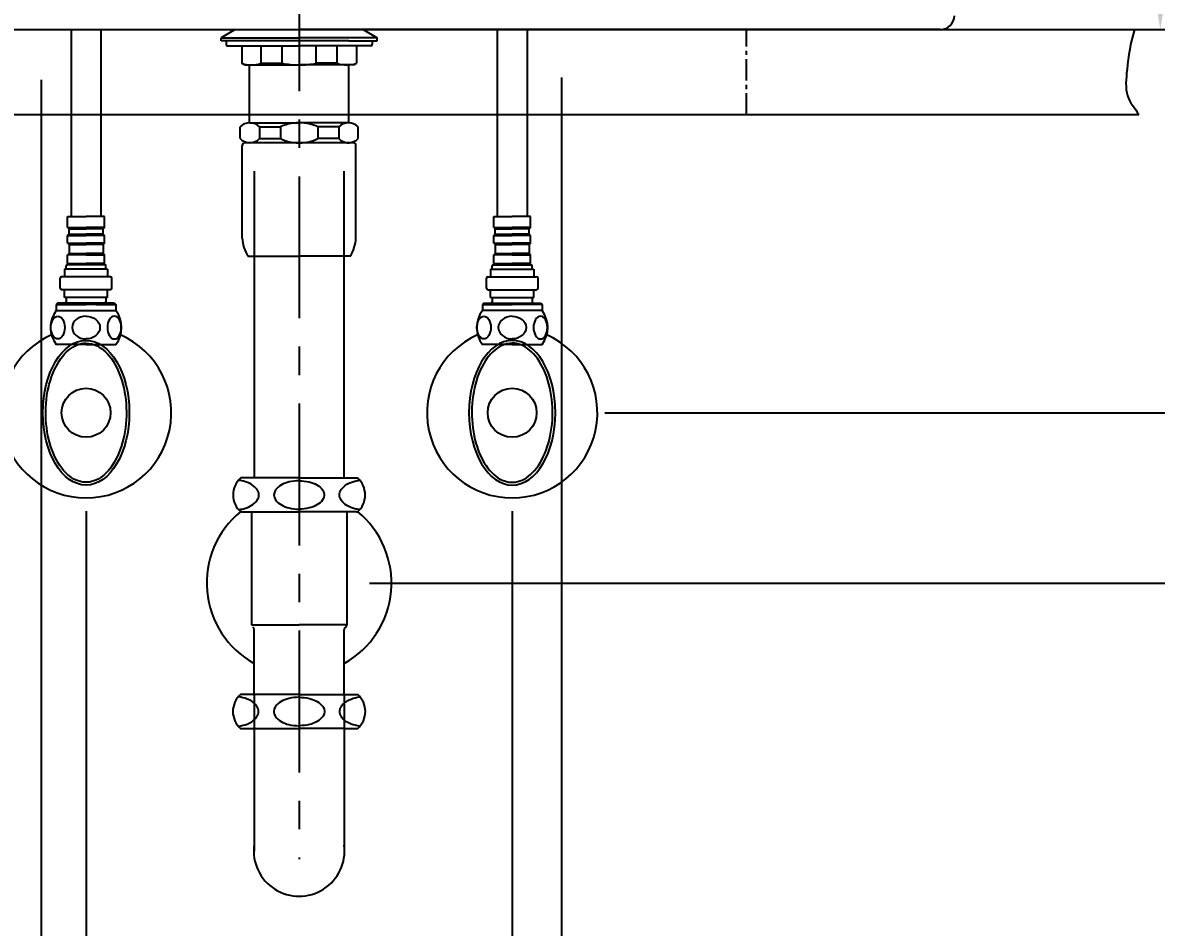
# Model space of a CAD drawing. Extents: x 0 to 3100, y 0 to 2191.
# Drawn here: x 1102.7 to 1501.7, y 398.3 to 717 of the extents above; entities that cross this region are included whole.
import ezdxf

# ---------------------------------------------------------------- set-up
doc = ezdxf.new("R2010")
doc.units = 0
doc.header["$LTSCALE"] = 20
doc.header["$MEASUREMENT"] = 0
doc.linetypes.add('CENTER', pattern=[2, 1.25, -0.25, 0.25, -0.25])
doc.layers.get('0').update_dxf_attribs({"linetype": 'CONTINUOUS'})
doc.layers.get('DEFPOINTS').update_dxf_attribs({"linetype": 'CONTINUOUS'})
for name, color, linetype in [('1', 1, 'CONTINUOUS'), ('3', 3, 'CONTINUOUS'), ('4', 4, 'CONTINUOUS'), ('5', 5, 'CONTINUOUS'), ('6', 6, 'CONTINUOUS')]:
    doc.layers.add(name, color=color, linetype=linetype)
doc.styles.get("Standard").update_dxf_attribs({"font": 'NanumGothic.ttf'})
doc.dimstyles.get("Standard").update_dxf_attribs({"dimtxt": 2.5, "dimasz": 2, "dimexe": 2, "dimexo": 1, "dimgap": 1.5, "dimtad": 1, "dimdec": 0, "dimlfac": 10, "dimrnd": 0.5, "dimzin": 0, "dimdsep": 46, "dimtxsty": 'Standard', "dimcen": 0, "dimclrt": 2, "dimadec": 0, "dimazin": 0, "dimtfac": 1, "dimtdec": 0, "dimtmove": 0, "dimatfit": 3, "dimfxl": 1, "dimtolj": 1, "dimtzin": 0, "dimarcsym": 0})

# ---------------------------------------------------------------- blocks, each defined once
blk = doc.blocks.new('*D18')
at = {"color": 3, "lineweight": -2, "transparency": 16777216}
for p, q in [((1435, 879.64), (1721.5, 879.64)), ((1701.5, 859.64), (1701.5, 139.67)), ((1500, 119.67), (1721.5, 119.67))]:
    blk.add_line(p, q, dxfattribs=at)
at = {"color": 3, "transparency": 16777216}
for points in [[(1698.17, 859.64), (1704.84, 859.64), (1701.5, 879.64)], [(1698.17, 139.67), (1704.84, 139.67), (1701.5, 119.67)]]:
    blk.add_solid(points, dxfattribs=at)
at = {"layer": 'DEFPOINTS', "color": 0, "transparency": 16777216}
for p in [(1435, 879.64), (1500, 119.67), (1701.5, 119.67)]:
    blk.add_point(p, dxfattribs=at)
at = {"color": 2, "transparency": 16777216, "insert": (1681.5, 499.65), "char_height": 20, "attachment_point": 5, "rotation": 90}
blk.add_mtext('\\A1;760', dxfattribs=at)
blk = doc.blocks.new('*D19')
at = {"color": 3, "lineweight": -2, "transparency": 16777216}
for p, q in [((1435, 879.64), (1523.14, 879.64)), ((1503.14, 859.64), (1503.14, 734.64)), ((1425.37, 714.64), (1523.14, 714.64))]:
    blk.add_line(p, q, dxfattribs=at)
at = {"color": 3, "transparency": 16777216}
for points in [[(1499.81, 859.64), (1506.48, 859.64), (1503.14, 879.64)], [(1499.81, 734.64), (1506.48, 734.64), (1503.14, 714.64)]]:
    blk.add_solid(points, dxfattribs=at)
at = {"layer": 'DEFPOINTS', "color": 0, "transparency": 16777216}
for p in [(1435, 879.64), (1425.37, 714.64), (1503.14, 714.64)]:
    blk.add_point(p, dxfattribs=at)
at = {"color": 2, "transparency": 16777216, "insert": (1483.14, 797.14), "char_height": 20, "attachment_point": 5, "rotation": 90}
blk.add_mtext('\\A1;165', dxfattribs=at)
blk = doc.blocks.new('*D42')
at = {"color": 3, "lineweight": -2, "transparency": 16777216}
for p, q in [((1224.77, 519.62), (1578.89, 519.62)), ((1558.89, 499.62), (1558.89, 139.67)), ((1500, 119.67), (1578.89, 119.67))]:
    blk.add_line(p, q, dxfattribs=at)
at = {"color": 3, "transparency": 16777216}
for points in [[(1555.55, 499.62), (1562.22, 499.62), (1558.89, 519.62)], [(1555.55, 139.67), (1562.22, 139.67), (1558.89, 119.67)]]:
    blk.add_solid(points, dxfattribs=at)
at = {"layer": 'DEFPOINTS', "color": 0, "transparency": 16777216}
for p in [(1224.77, 519.62), (1500, 119.67), (1558.89, 119.67)]:
    blk.add_point(p, dxfattribs=at)
at = {"color": 2, "transparency": 16777216, "insert": (1538.89, 319.64), "char_height": 20, "attachment_point": 5, "rotation": 90}
blk.add_mtext('\\A1;400', dxfattribs=at)
blk = doc.blocks.new('*D44')
at = {"color": 3, "lineweight": -2, "transparency": 16777216}
for p, q in [((1307.63, 579.62), (1647.08, 579.62)), ((1627.08, 559.62), (1627.08, 139.69)), ((1500, 119.69), (1647.08, 119.69))]:
    blk.add_line(p, q, dxfattribs=at)
at = {"color": 3, "transparency": 16777216}
for points in [[(1623.74, 559.62), (1630.41, 559.62), (1627.08, 579.62)], [(1623.74, 139.69), (1630.41, 139.69), (1627.08, 119.69)]]:
    blk.add_solid(points, dxfattribs=at)
at = {"layer": 'DEFPOINTS', "color": 0, "transparency": 16777216}
for p in [(1307.63, 579.62), (1500, 119.69), (1627.08, 119.69)]:
    blk.add_point(p, dxfattribs=at)
at = {"color": 2, "transparency": 16777216, "insert": (1607.08, 349.65), "char_height": 20, "attachment_point": 5, "rotation": 90}
blk.add_mtext('\\A1;460', dxfattribs=at)
blk = doc.blocks.new('*D45')
at = {"color": 3, "lineweight": -2, "transparency": 16777216}
for p, q in [((1125, 544.96), (1125, 322.04)), ((1275, 544.96), (1275, 322.04)), ((1145, 342.04), (1255, 342.04))]:
    blk.add_line(p, q, dxfattribs=at)
at = {"color": 3, "transparency": 16777216}
for points in [[(1145, 345.37), (1145, 338.7), (1125, 342.04)], [(1255, 345.37), (1255, 338.7), (1275, 342.04)]]:
    blk.add_solid(points, dxfattribs=at)
at = {"layer": 'DEFPOINTS', "color": 0, "transparency": 16777216}
for p in [(1125, 544.96), (1275, 544.96), (1275, 342.04)]:
    blk.add_point(p, dxfattribs=at)
at = {"color": 2, "transparency": 16777216, "insert": (1200, 362.04), "char_height": 20, "attachment_point": 5}
blk.add_mtext('\\A1;150', dxfattribs=at)
blk = doc.blocks.new('*D41')
at = {"layer": '3', "color": 3, "lineweight": -2, "transparency": 16777216}
for p, q in [((1109.23, 696.84), (1109.23, 246.41)), ((1292.38, 697.66), (1292.38, 246.41)), ((1129.23, 266.41), (1272.38, 266.41))]:
    blk.add_line(p, q, dxfattribs=at)
at = {"layer": '3', "color": 3, "transparency": 16777216}
for points in [[(1129.23, 269.74), (1129.23, 263.07), (1109.23, 266.41)], [(1272.38, 269.74), (1272.38, 263.07), (1292.38, 266.41)]]:
    blk.add_solid(points, dxfattribs=at)
at = {"layer": 'DEFPOINTS', "color": 0, "transparency": 16777216}
for p in [(1109.23, 696.84), (1292.38, 697.66), (1292.38, 266.41)]:
    blk.add_point(p, dxfattribs=at)
at = {"layer": '3', "color": 2, "transparency": 16777216, "insert": (1200.8, 286.41), "char_height": 20, "attachment_point": 5}
blk.add_mtext('\\A1;180', dxfattribs=at)
blk = doc.blocks.new('*D48')
at = {"layer": '3', "color": 3, "lineweight": -2, "transparency": 16777216}
for p, q in [((1435, 879.64), (1640.08, 879.64)), ((1627.08, 599.62), (1627.08, 859.64)), ((1307.63, 579.62), (1640.08, 579.62))]:
    blk.add_line(p, q, dxfattribs=at)
at = {"layer": '3', "color": 3, "transparency": 16777216}
for points in [[(1623.74, 859.64), (1630.41, 859.64), (1627.08, 879.64)], [(1623.74, 599.62), (1630.41, 599.62), (1627.08, 579.62)]]:
    blk.add_solid(points, dxfattribs=at)
at = {"layer": 'DEFPOINTS', "color": 0, "transparency": 16777216}
for p in [(1435, 879.64), (1627.08, 879.64), (1307.63, 579.62)]:
    blk.add_point(p, dxfattribs=at)
at = {"layer": '3', "color": 2, "transparency": 16777216, "insert": (1607.08, 729.63), "char_height": 20, "attachment_point": 5, "rotation": 90}
blk.add_mtext('\\A1;300', dxfattribs=at)
blk = doc.blocks.new('*D49')
at = {"layer": '3', "color": 3, "lineweight": -2, "transparency": 16777216}
for p, q in [((1435, 879.64), (1571.89, 879.64)), ((1558.89, 539.62), (1558.89, 859.64)), ((1224.77, 519.62), (1571.89, 519.62))]:
    blk.add_line(p, q, dxfattribs=at)
at = {"layer": '3', "color": 3, "transparency": 16777216}
for points in [[(1555.55, 859.64), (1562.22, 859.64), (1558.89, 879.64)], [(1555.55, 539.62), (1562.22, 539.62), (1558.89, 519.62)]]:
    blk.add_solid(points, dxfattribs=at)
at = {"layer": 'DEFPOINTS', "color": 0, "transparency": 16777216}
for p in [(1435, 879.64), (1558.89, 879.64), (1224.77, 519.62)]:
    blk.add_point(p, dxfattribs=at)
at = {"layer": '3', "color": 2, "transparency": 16777216, "insert": (1538.89, 699.63), "char_height": 20, "attachment_point": 5, "rotation": 90}
blk.add_mtext('\\A1;360', dxfattribs=at)

msp = doc.modelspace()

# ---------------------------------------------------------------- linework, layer by layer
at = {"color": 2, "linetype": 'CENTER', "ltscale": 2}
msp.add_line((1200, 902.89281, 44.71601), (1200, 422.35866, 44.71601), dxfattribs=at)
at = {"color": 7}
for p in [(974.28589, 714.64281, 44.71601), (1425.71411, 714.64281, 44.71601), (1425.37037, 714.64281, 44.71601)]:
    msp.add_line(p, (1200, 714.64281, 44.71601), dxfattribs=at)
msp.add_arc((1425.71411, 719.64281, 44.71601), 5, 270, 357.4931953, dxfattribs=at)
at = {"layer": '1'}
msp.add_open_spline([(1494.09621, 714.64281, 44.71601), (1492.53922, 709.83274, 44.71601), (1491.54968, 702.079, 44.71601), (1490.45093, 690.6535, 44.71601), (1494.22926, 686.98247, 44.71601), (1495.56154, 684.64281, 44.71601)], degree=3, knots=[0.795697532, 0.795697532, 0.795697532, 0.795697532, 2.200271837, 3.161729505, 4.111089199, 4.111089199, 4.111089199, 4.111089199], dxfattribs=at)
at = {"layer": '3'}
for p, q in [((1177.5, 714.64281, 44.71601), (1172.5, 711.64281, 44.71601)), ((1222.5, 714.64281, 44.71601), (1227.5, 711.64281, 44.71601)), ((1172.5, 711.64281, 44.71601), (1200, 711.64281, 44.71601)), ((1172.5, 710.64281, 44.71601), (1172.5, 711.64281, 44.71601)), ((1182.5, 710.64281, 44.71601), (1172.5, 710.64281, 44.71601)), ((1174.30787, 710.64281, 44.71601), (1174.30787, 709.34281, 44.71601)), ((1217.5, 710.64281, 44.71601), (1182.5, 710.64281, 44.71601)), ((1227.5, 711.64281, 44.71601), (1200, 711.64281, 44.71601)), ((1217.5, 710.64281, 44.71601), (1227.5, 710.64281, 44.71601)), ((1225.69213, 710.64281, 44.71601), (1225.69213, 709.34281, 44.71601)), ((1227.5, 710.64281, 44.71601), (1227.5, 711.64281, 44.71601)), ((1174.80787, 708.84281, 44.71601), (1179.80787, 708.84281, 44.71601)), ((1179.80787, 708.84281, 44.71601), (1200, 708.84281, 44.71601)), ((1179.80787, 708.84281, 44.71601), (1179.80787, 702.72016, 44.71601)), ((1186.58265, 702.72016, 44.71601), (1186.58265, 708.84281, 44.71601)), ((1193.98332, 702.72016, 44.71601), (1193.98332, 708.84281, 44.71601)), ((1220.19213, 708.84281, 44.71601), (1200, 708.84281, 44.71601)), ((1206.01668, 702.72016, 44.71601), (1206.01668, 708.84281, 44.71601)), ((1213.41735, 702.72016, 44.71601), (1213.41735, 708.84281, 44.71601)), ((1220.19213, 708.84281, 44.71601), (1220.19213, 702.72016, 44.71601)), ((1225.19213, 708.84281, 44.71601), (1220.19213, 708.84281, 44.71601)), ((1180.80787, 702.14281, 44.71601), (1179.80787, 702.72016, 44.71601)), ((1186.58265, 702.72016, 44.71601), (1193.98332, 702.72016, 44.71601)), ((1213.41735, 702.72016, 44.71601), (1206.01668, 702.72016, 44.71601)), ((1219.19213, 702.14281, 44.71601), (1220.19213, 702.72016, 44.71601)), ((1180.80787, 702.14281, 44.71601), (1182.20787, 702.14281, 44.71601)), ((1182.20787, 702.14281, 44.71601), (1200, 702.14281, 44.71601)), ((1182.5, 681.73157, 44.71601), (1182.5, 702.16393, 44.71601)), ((1182.5, 700.64281, 44.71601), (1182.5, 702.14281, 44.71601)), ((1217.79213, 702.14281, 44.71601), (1200, 702.14281, 44.71601)), ((1217.5, 681.73157, 44.71601), (1217.5, 702.16393, 44.71601)), ((1217.5, 700.64281, 44.71601), (1217.5, 702.14281, 44.71601)), ((1219.19213, 702.14281, 44.71601), (1217.79213, 702.14281, 44.71601)), ((1179.2563, 676.18059, 44.71601), (1179.2563, 680.29384, 44.71601)), ((1182.6437, 681.73721, 44.71601), (1199.7563, 681.73721, 44.71601)), ((1186.03109, 680.29384, 44.71601), (1186.03109, 676.18059, 44.71601)), ((1186.03109, 680.29384, 44.71601), (1193.43175, 680.29384, 44.71601)), ((1193.43175, 680.29384, 44.71601), (1193.43175, 676.18059, 44.71601)), ((1217.3563, 681.73721, 44.71601), (1200.2437, 681.73721, 44.71601)), ((1206.56825, 680.29384, 44.71601), (1206.56825, 676.18059, 44.71601)), ((1213.96891, 680.29384, 44.71601), (1206.56825, 680.29384, 44.71601)), ((1213.96891, 680.29384, 44.71601), (1213.96891, 676.18059, 44.71601)), ((1220.7437, 676.18059, 44.71601), (1220.7437, 680.29384, 44.71601)), ((1200, 674.73721, 44.71601), (1181, 674.73721, 44.71601)), ((1186.03109, 676.18059, 44.71601), (1193.43175, 676.18059, 44.71601)), ((1217.3563, 674.73721, 44.71601), (1200, 674.73721, 44.71601)), ((1213.96891, 676.18059, 44.71601), (1206.56825, 676.18059, 44.71601)), ((1216.8, 674.73721, 44.71601), (1217.3563, 674.73721, 44.71601)), ((1217.3563, 674.73721, 44.71601), (1217.7563, 674.73721, 44.71601)), ((1219, 674.73721, 44.71601), (1217.5, 674.73721, 44.71601)), ((1180, 641.13487, 44.71601), (1180, 673.73721, 44.71601)), ((1220, 668.37297, 44.71601), (1220, 673.73721, 44.71601)), ((1220, 641.13487, 44.71601), (1220, 673.73721, 44.71601)), ((1184.125, 664.73721, 44.71601), (1184.125, 556.65737, 44.71601)), ((1215.875, 556.65737, 44.71601), (1215.875, 664.73721, 44.71601)), ((1182, 634.73721, 44.71601), (1200, 634.73721, 44.71601)), ((1218, 634.73721, 44.71601), (1200, 634.73721, 44.71601))]:
    msp.add_line(p, q, dxfattribs=at)
for centre, radius, start, end in [((1174.80787, 709.34281, 44.71601), 0.5, 180, 270), ((1225.19213, 709.34281, 44.71601), 0.5, 270, 0), ((1183.19526, 712.32201, 44.71601), 10.18185, 250.567925, 289.432075), ((1199.80786, 731.59514, 44.71601), 29.45658, 258.5955662, 270.3737354), ((1200.19214, 731.59514, 44.71601), 29.45658, 269.6262646, 281.4044338), ((1216.80474, 712.32201, 44.71601), 10.18185, 250.567925, 289.432075), ((1182.6437, 677.02941, 44.71601), 4.70435, 43.9409373, 136.0590627), ((1199.53411, 668.13273, 44.71601), 13.60629, 89.0642953, 116.6471866), ((1200.46589, 668.13273, 44.71601), 13.60629, 63.3528134, 90.9357047), ((1217.3563, 677.02941, 44.71601), 4.70435, 43.9409373, 136.0590627), ((1182.6437, 679.44501, 44.71601), 4.70435, 223.9409373, 316.0590627), ((1181, 673.73721, 44.71601), 1, 90, 180), ((1199.53411, 688.34169, 44.71601), 13.60629, 243.3528134, 270.9357047), ((1200.46589, 688.34169, 44.71601), 13.60629, 269.0642953, 296.6471866), ((1217.3563, 679.44501, 44.71601), 4.70435, 223.9409373, 316.0590627), ((1219, 673.73721, 44.71601), 1, 0, 90), ((1192.98841, 641.6838, 44.71601), 13, 182.4200434, 212.3000082), ((1207.01159, 641.6838, 44.71601), 13, 327.6999918, 357.5799566)]:
    msp.add_arc(centre, radius, start, end, dxfattribs=at)
at = {"layer": '4'}
for p, q in [((1183.74991, 556.65737, 44.71601), (1179.4584, 556.65737, 44.71601)), ((1199.99991, 556.65737, 44.71601), (1183.74991, 556.65737, 44.71601)), ((1199.99991, 556.65737, 44.71601), (1216.24991, 556.65737, 44.71601)), ((1216.24991, 556.65737, 44.71601), (1220.54141, 556.65737, 44.71601)), ((1179.84991, 544.65737, 44.71601), (1179.4584, 544.65737, 44.71601)), ((1179.84991, 544.65737, 44.71601), (1199.99991, 544.65737, 44.71601)), ((1183.19991, 544.65737, 44.71601), (1183.19991, 504.87725, 44.71601)), ((1220.14991, 544.65737, 44.71601), (1199.99991, 544.65737, 44.71601)), ((1216.79991, 544.65737, 44.71601), (1216.79991, 504.87725, 44.71601)), ((1220.14991, 544.65737, 44.71601), (1220.54141, 544.65737, 44.71601)), ((1183.19991, 504.87725, 44.71601), (1199.99991, 504.87725, 44.71601)), ((1184.12491, 480.05317, 44.71601), (1184.12491, 503.23237, 44.71601)), ((1216.79991, 504.87725, 44.71601), (1199.99991, 504.87725, 44.71601)), ((1215.87491, 480.05317, 44.71601), (1215.87491, 503.23237, 44.71601)), ((1184.12491, 480.35737, 44.71601), (1179.38046, 480.35737, 44.71601)), ((1199.92196, 480.35737, 44.71601), (1184.12491, 480.35737, 44.71601)), ((1184.12491, 480.05317, 44.71601), (1184.12491, 425.15737, 44.71601)), ((1199.92196, 480.35737, 44.71601), (1199.99991, 480.35737, 44.71601)), ((1200.07786, 480.35737, 44.71601), (1199.99991, 480.35737, 44.71601)), ((1200.07786, 480.35737, 44.71601), (1215.87491, 480.35737, 44.71601)), ((1215.87491, 480.35737, 44.71601), (1220.61936, 480.35737, 44.71601)), ((1215.87491, 480.05317, 44.71601), (1215.87491, 425.15737, 44.71601)), ((1179.38046, 468.35737, 44.71601), (1184.12491, 468.35737, 44.71601)), ((1184.12491, 468.35737, 44.71601), (1199.92196, 468.35737, 44.71601)), ((1215.87491, 468.35737, 44.71601), (1200.07786, 468.35737, 44.71601)), ((1215.87491, 468.35737, 44.71601), (1220.61936, 468.35737, 44.71601))]:
    msp.add_line(p, q, dxfattribs=at)
at = {"layer": '4', "elevation": 44.71601}
for points in [[(1185.80508, 550.65737, 0.15521739), (1185.21458, 552.5137, 0.106747244), (1183.15288, 554.40437, 0.07304301), (1180.38302, 555.52239, 0.028511088), (1178.65426, 555.8384, 0.05952259)], [(1199.99991, 555.65737, 0.057537424), (1196.44236, 555.24663, 0.071219107), (1193.74241, 554.1929, 0.106373365), (1191.71961, 552.39631, 0.159482965)], [(1199.99991, 555.65737, -0.057537424), (1203.55745, 555.24663, -0.071219107), (1206.2574, 554.1929, -0.106373365), (1208.28021, 552.39631, -0.159482965)], [(1214.19474, 550.65737, -0.15521739), (1214.78523, 552.5137, -0.106747244), (1216.84693, 554.40437, -0.07304301), (1219.6168, 555.52239, -0.028511088), (1221.34555, 555.8384, -0.05952259)], [(1191.71961, 552.39631, 0.327290453), (1191.71961, 548.91843, 0.106373385), (1193.74241, 547.12184, 0.071219107), (1196.44236, 546.06811, 0.057537424), (1199.99991, 545.65737, 0.057537424)], [(1208.28021, 552.39631, -0.327290453), (1208.28021, 548.91843, -0.106373385), (1206.2574, 547.12184, -0.071219107), (1203.55745, 546.06811, -0.057537424), (1199.99991, 545.65737, -0.057537424)], [(1178.65426, 545.47634, 0.028511088), (1180.38302, 545.79235, 0.07304301), (1183.15288, 546.91037, 0.106747244), (1185.21458, 548.80105, 0.15521739), (1185.80508, 550.65737, 0.15521739)], [(1221.34555, 545.47634, -0.028511088), (1219.6168, 545.79235, -0.07304301), (1216.84693, 546.91037, -0.106747244), (1214.78523, 548.80105, -0.15521739), (1214.19474, 550.65737, -0.15521739)], [(1184.12491, 477.34284, 0.049056062), (1183.07493, 478.10437, 0.07304301), (1180.30507, 479.22239, 0.028511088), (1178.57631, 479.5384)], [(1199.99991, 479.35718, 0.058789896), (1196.36442, 478.94663, 0.071219107), (1193.66446, 477.8929, 0.106373365), (1191.64166, 476.09631, 0.159482965)], [(1199.99991, 479.35718, -0.058789896), (1203.6354, 478.94663, -0.071219107), (1206.33535, 477.8929, -0.106373365), (1208.35815, 476.09631, -0.159482965)], [(1215.87491, 477.34284, -0.049056062), (1216.92488, 478.10437, -0.07304301), (1219.69475, 479.22239, -0.028511088), (1221.4235, 479.5384)], [(1185.72713, 474.35737, 0.15521739), (1185.13664, 476.2137, 0.054411203), (1184.18349, 477.29025, 0.054411203)], [(1191.64166, 476.09631, 0.327290453), (1191.64166, 472.61843, 0.106373385), (1193.66446, 470.82184, 0.071219107), (1196.36442, 469.76811, 0.057537424), (1199.92196, 469.35737, 0.057537424)], [(1208.35815, 476.09631, -0.327290453), (1208.35815, 472.61843, -0.106373385), (1206.33535, 470.82184, -0.071219107), (1203.6354, 469.76811, -0.057537424), (1200.07786, 469.35737, -0.057537424)], [(1214.27269, 474.35737, -0.15521739), (1214.86318, 476.2137, -0.054949864), (1215.82687, 477.29981, -0.054949864)], [(1178.57631, 469.17634, 0.028511088), (1180.30507, 469.49235, 0.07304301), (1183.07493, 470.61037, 0.049056062), (1184.12491, 471.37191, 0.049056062)], [(1184.18526, 471.42609, 0.054320903), (1185.13664, 472.50105, 0.15521739), (1185.72713, 474.35737)], [(1215.81882, 471.42222, -0.054539036), (1214.86318, 472.50105, -0.15521739), (1214.27269, 474.35737)], [(1221.4235, 469.17634, -0.028511088), (1219.69475, 469.49235, -0.07304301), (1216.92488, 470.61037, -0.049056062), (1215.87491, 471.37191, -0.049056062)]]:
    msp.add_lwpolyline(points, format="xyb", dxfattribs=at)
at = {"layer": '4'}
for centre, radius, start, end in [((1184.74991, 550.65737, 44.71601), 8, 131.4096221, 228.5903779), ((1215.24991, 550.65737, 44.71601), 8, 311.4096221, 48.5903779), ((1199.99991, 519.65737, 44.71601), 32.5, 129.4470792, 240.760487), ((1199.99991, 519.65737, 44.71601), 32.5, 299.239513, 50.5529208), ((1183.19991, 503.23237, 44.71601), 0.925, 0, 58.7025878), ((1216.79991, 503.23237, 44.71601), 0.925, 121.2974122, 180), ((1215.79991, 504.87725, 44.71601), 1, 301.2974122, 0), ((1184.67196, 474.35737, 44.71601), 8, 131.4096221, 228.5903779), ((1215.32786, 474.35737, 44.71601), 8, 311.4096221, 48.5903779), ((1199.99991, 425.28237, 44.71601), 16, 172.8333566, 7.1666434), ((1199.99991, 425.28237, 44.71601), 16, 172.8333566, 180)]:
    msp.add_arc(centre, radius, start, end, dxfattribs=at)
at = {"layer": '5'}
for p, q in [((915.85928, 714.64281, 44.71601), (1494.09621, 714.64281, 44.71601)), ((917.3246, 684.64281, 44.71601), (1495.56154, 684.64281, 44.71601))]:
    msp.add_line(p, q, dxfattribs=at)
at = {"layer": '5', "color": 1, "linetype": 'CENTER', "ltscale": 0.3}
msp.add_line((1357.5, 684.64281, 44.71601), (1357.5, 714.64281, 44.71601), dxfattribs=at)
at = {"layer": '6'}
for p, q in [((1119.75, 714.64281, 44.71601), (1119.75, 648.7186, 44.71601)), ((1130.25, 714.64281, 44.71601), (1130.25, 648.7186, 44.71601)), ((1269.75, 714.64281, 44.71601), (1269.75, 648.7186, 44.71601)), ((1280.25, 714.64281, 44.71601), (1280.25, 648.7186, 44.71601)), ((1118.5, 648.7186, 44.71601), (1125, 648.7186, 44.71601)), ((1118.5, 644.89017, 44.71601), (1118.5, 648.7186, 44.71601)), ((1131.5, 648.7186, 44.71601), (1125, 648.7186, 44.71601)), ((1131.5, 644.89017, 44.71601), (1131.5, 648.7186, 44.71601)), ((1268.5, 648.7186, 44.71601), (1275, 648.7186, 44.71601)), ((1268.5, 644.89017, 44.71601), (1268.5, 648.7186, 44.71601)), ((1281.5, 648.7186, 44.71601), (1275, 648.7186, 44.71601)), ((1281.5, 644.89017, 44.71601), (1281.5, 648.7186, 44.71601)), ((1118.5, 644.89017, 44.71601), (1125, 644.89017, 44.71601)), ((1118.5, 644.89017, 44.71601), (1119, 644.39017, 44.71601)), ((1118.5, 642.04703, 44.71601), (1119, 642.54703, 44.71601)), ((1119, 644.39017, 44.71601), (1125, 644.39017, 44.71601)), ((1119, 642.54703, 44.71601), (1119, 644.39017, 44.71601)), ((1119, 642.54703, 44.71601), (1125, 642.54703, 44.71601)), ((1131.5, 644.89017, 44.71601), (1125, 644.89017, 44.71601)), ((1131, 644.39017, 44.71601), (1125, 644.39017, 44.71601)), ((1131, 642.54703, 44.71601), (1125, 642.54703, 44.71601)), ((1131.5, 644.89017, 44.71601), (1131, 644.39017, 44.71601)), ((1131, 642.54703, 44.71601), (1131, 644.39017, 44.71601)), ((1131.5, 642.04703, 44.71601), (1131, 642.54703, 44.71601)), ((1268.5, 644.89017, 44.71601), (1275, 644.89017, 44.71601)), ((1268.5, 644.89017, 44.71601), (1269, 644.39017, 44.71601)), ((1268.5, 642.04703, 44.71601), (1269, 642.54703, 44.71601)), ((1269, 644.39017, 44.71601), (1275, 644.39017, 44.71601)), ((1269, 642.54703, 44.71601), (1269, 644.39017, 44.71601)), ((1269, 642.54703, 44.71601), (1275, 642.54703, 44.71601)), ((1281.5, 644.89017, 44.71601), (1275, 644.89017, 44.71601)), ((1281, 644.39017, 44.71601), (1275, 644.39017, 44.71601)), ((1281, 642.54703, 44.71601), (1275, 642.54703, 44.71601)), ((1281.5, 644.89017, 44.71601), (1281, 644.39017, 44.71601)), ((1281, 642.54703, 44.71601), (1281, 644.39017, 44.71601)), ((1281.5, 642.04703, 44.71601), (1281, 642.54703, 44.71601)), ((1118.5, 642.04703, 44.71601), (1125, 642.04703, 44.71601)), ((1118.5, 639.39017, 44.71601), (1118.5, 642.04703, 44.71601)), ((1118.5, 639.39017, 44.71601), (1125, 639.39017, 44.71601)), ((1118.5, 639.39017, 44.71601), (1119, 638.89017, 44.71601)), ((1119, 638.89017, 44.71601), (1119, 635.7186, 44.71601)), ((1119, 638.89017, 44.71601), (1125, 638.89017, 44.71601)), ((1131.5, 642.04703, 44.71601), (1125, 642.04703, 44.71601)), ((1131.5, 639.39017, 44.71601), (1125, 639.39017, 44.71601)), ((1131, 638.89017, 44.71601), (1125, 638.89017, 44.71601)), ((1131.5, 639.39017, 44.71601), (1131, 638.89017, 44.71601)), ((1131, 638.89017, 44.71601), (1131, 635.7186, 44.71601)), ((1131.5, 639.39017, 44.71601), (1131.5, 642.04703, 44.71601)), ((1268.5, 642.04703, 44.71601), (1275, 642.04703, 44.71601)), ((1268.5, 639.39017, 44.71601), (1268.5, 642.04703, 44.71601)), ((1268.5, 639.39017, 44.71601), (1275, 639.39017, 44.71601)), ((1268.5, 639.39017, 44.71601), (1269, 638.89017, 44.71601)), ((1269, 638.89017, 44.71601), (1275, 638.89017, 44.71601)), ((1269, 638.89017, 44.71601), (1269, 635.7186, 44.71601)), ((1281.5, 642.04703, 44.71601), (1275, 642.04703, 44.71601)), ((1281.5, 639.39017, 44.71601), (1275, 639.39017, 44.71601)), ((1281, 638.89017, 44.71601), (1275, 638.89017, 44.71601)), ((1281.5, 639.39017, 44.71601), (1281, 638.89017, 44.71601)), ((1281, 638.89017, 44.71601), (1281, 635.7186, 44.71601)), ((1281.5, 639.39017, 44.71601), (1281.5, 642.04703, 44.71601)), ((1119, 635.7186, 44.71601), (1118.5, 635.2186, 44.71601)), ((1125, 635.2186, 44.71601), (1118.5, 635.2186, 44.71601)), ((1118.5, 632.2186, 44.71601), (1118.5, 635.2186, 44.71601)), ((1119, 635.7186, 44.71601), (1125, 635.7186, 44.71601)), ((1131, 635.7186, 44.71601), (1125, 635.7186, 44.71601)), ((1125, 635.2186, 44.71601), (1131.5, 635.2186, 44.71601)), ((1131, 635.7186, 44.71601), (1131.5, 635.2186, 44.71601)), ((1131.5, 632.2186, 44.71601), (1131.5, 635.2186, 44.71601)), ((1269, 635.7186, 44.71601), (1268.5, 635.2186, 44.71601)), ((1275, 635.2186, 44.71601), (1268.5, 635.2186, 44.71601)), ((1268.5, 632.2186, 44.71601), (1268.5, 635.2186, 44.71601)), ((1269, 635.7186, 44.71601), (1275, 635.7186, 44.71601)), ((1281, 635.7186, 44.71601), (1275, 635.7186, 44.71601)), ((1275, 635.2186, 44.71601), (1281.5, 635.2186, 44.71601)), ((1281, 635.7186, 44.71601), (1281.5, 635.2186, 44.71601)), ((1281.5, 632.2186, 44.71601), (1281.5, 635.2186, 44.71601)), ((1118, 630.2186, 44.71601), (1118, 631.4186, 44.71601)), ((1120.75, 631.7186, 44.71601), (1118.3, 631.7186, 44.71601)), ((1118.5, 632.2186, 44.71601), (1125, 632.2186, 44.71601)), ((1131.7, 631.7186, 44.71601), (1119, 631.7186, 44.71601)), ((1120.75, 631.7186, 44.71601), (1120.75, 632.2186, 44.71601)), ((1131.5, 632.2186, 44.71601), (1125, 632.2186, 44.71601)), ((1129.25, 631.7186, 44.71601), (1129.25, 632.2186, 44.71601)), ((1132, 630.2186, 44.71601), (1132, 631.4186, 44.71601)), ((1132, 630.2186, 44.71601), (1132, 631.4186, 44.71601)), ((1268, 630.2186, 44.71601), (1268, 631.4186, 44.71601)), ((1268, 630.2186, 44.71601), (1268, 631.4186, 44.71601)), ((1268.3, 631.7186, 44.71601), (1281, 631.7186, 44.71601)), ((1268.5, 632.2186, 44.71601), (1275, 632.2186, 44.71601)), ((1270.75, 631.7186, 44.71601), (1270.75, 632.2186, 44.71601)), ((1281.5, 632.2186, 44.71601), (1275, 632.2186, 44.71601)), ((1279.25, 631.7186, 44.71601), (1279.25, 632.2186, 44.71601)), ((1279.25, 631.7186, 44.71601), (1281.7, 631.7186, 44.71601)), ((1282, 630.2186, 44.71601), (1282, 631.4186, 44.71601)), ((1115.9, 623.4686, 44.71601), (1115.9, 626.9686, 44.71601)), ((1133.6, 627.4686, 44.71601), (1116.4, 627.4686, 44.71601)), ((1132.6, 630.2186, 44.71601), (1117.4, 630.2186, 44.71601)), ((1117.4, 630.2186, 44.71601), (1117.4, 627.4686, 44.71601)), ((1132.6, 630.2186, 44.71601), (1132.6, 627.4686, 44.71601)), ((1134.1, 623.4686, 44.71601), (1134.1, 626.9686, 44.71601)), ((1265.9, 623.4686, 44.71601), (1265.9, 626.9686, 44.71601)), ((1266.4, 627.4686, 44.71601), (1283.6, 627.4686, 44.71601)), ((1267.4, 630.2186, 44.71601), (1282.6, 630.2186, 44.71601)), ((1267.4, 630.2186, 44.71601), (1267.4, 627.4686, 44.71601)), ((1282.6, 630.2186, 44.71601), (1282.6, 627.4686, 44.71601)), ((1284.1, 623.4686, 44.71601), (1284.1, 626.9686, 44.71601)), ((1133.6, 622.9686, 44.71601), (1116.4, 622.9686, 44.71601)), ((1117.4, 620.2186, 44.71601), (1117.4, 622.9686, 44.71601)), ((1132.6, 620.2186, 44.71601), (1132.6, 622.9686, 44.71601)), ((1266.4, 622.9686, 44.71601), (1283.6, 622.9686, 44.71601)), ((1267.4, 620.2186, 44.71601), (1267.4, 622.9686, 44.71601)), ((1282.6, 620.2186, 44.71601), (1282.6, 622.9686, 44.71601)), ((1132.6, 620.2186, 44.71601), (1117.4, 620.2186, 44.71601)), ((1118, 620.2186, 44.71601), (1118, 618.7186, 44.71601)), ((1132, 620.2186, 44.71601), (1132, 618.7186, 44.71601)), ((1132, 620.2186, 44.71601), (1132, 618.7186, 44.71601)), ((1267.4, 620.2186, 44.71601), (1282.6, 620.2186, 44.71601)), ((1268, 620.2186, 44.71601), (1268, 618.7186, 44.71601)), ((1268, 620.2186, 44.71601), (1268, 618.7186, 44.71601)), ((1282, 620.2186, 44.71601), (1282, 618.7186, 44.71601)), ((1115, 618.2186, 44.71601), (1114.5, 617.7186, 44.71601)), ((1114.5, 617.7186, 44.71601), (1125, 617.7186, 44.71601)), ((1114.5, 617.7186, 44.71601), (1114.5, 615.6186, 44.71601)), ((1114.5, 615.6186, 44.71601), (1135.5, 615.6186, 44.71601)), ((1135, 618.2186, 44.71601), (1115, 618.2186, 44.71601)), ((1125, 618.2186, 44.71601), (1119.55, 618.2186, 44.71601)), ((1135.5, 617.7186, 44.71601), (1125, 617.7186, 44.71601)), ((1128.5, 617.7186, 44.71601), (1135.5, 617.7186, 44.71601)), ((1135, 618.2186, 44.71601), (1135.5, 617.7186, 44.71601)), ((1135.5, 617.7186, 44.71601), (1135.5, 615.6186, 44.71601)), ((1265, 618.2186, 44.71601), (1264.5, 617.7186, 44.71601)), ((1264.5, 617.7186, 44.71601), (1275, 617.7186, 44.71601)), ((1264.5, 617.7186, 44.71601), (1264.5, 615.6186, 44.71601)), ((1271.5, 617.7186, 44.71601), (1264.5, 617.7186, 44.71601)), ((1285.5, 615.6186, 44.71601), (1264.5, 615.6186, 44.71601)), ((1265, 618.2186, 44.71601), (1285, 618.2186, 44.71601)), ((1275, 618.2186, 44.71601), (1280.45, 618.2186, 44.71601)), ((1285.5, 617.7186, 44.71601), (1275, 617.7186, 44.71601)), ((1285, 618.2186, 44.71601), (1285.5, 617.7186, 44.71601)), ((1285.5, 617.7186, 44.71601), (1285.5, 615.6186, 44.71601)), ((1125, 603.6186, 44.71601), (1114.5, 603.6186, 44.71601)), ((1125, 603.6186, 44.71601), (1115.04071, 603.6186, 44.71601)), ((1125, 603.6186, 44.71601), (1135.5, 603.6186, 44.71601)), ((1275, 603.6186, 44.71601), (1264.5, 603.6186, 44.71601)), ((1275, 603.6186, 44.71601), (1284.95929, 603.6186, 44.71601)), ((1275, 603.6186, 44.71601), (1285.5, 603.6186, 44.71601))]:
    msp.add_line(p, q, dxfattribs=at)
for centre in [(1125, 579.6186, 44.71601), (1275, 579.6186, 44.71601)]:
    msp.add_circle(centre, 8.61509, dxfattribs=at)
for centre, radius, start, end in [((1118.3, 631.4186, 44.71601), 0.3, 90, 180), ((1131.7, 631.4186, 44.71601), 0.3, 0, 90), ((1268.3, 631.4186, 44.71601), 0.3, 90, 180), ((1281.7, 631.4186, 44.71601), 0.3, 0, 90), ((1116.4, 626.9686, 44.71601), 0.5, 90, 180), ((1133.6, 626.9686, 44.71601), 0.5, 0, 90), ((1266.4, 626.9686, 44.71601), 0.5, 90, 180), ((1283.6, 626.9686, 44.71601), 0.5, 0, 90), ((1116.4, 623.4686, 44.71601), 0.5, 180, 270), ((1133.6, 623.4686, 44.71601), 0.5, 270, 0), ((1266.4, 623.4686, 44.71601), 0.5, 180, 270), ((1283.6, 623.4686, 44.71601), 0.5, 270, 0), ((1117.5, 618.7186, 44.71601), 0.5, 270, 360), ((1131.5, 618.7186, 44.71601), 0.5, 270, 360), ((1132.5, 618.7186, 44.71601), 0.5, 180, 270), ((1267.5, 618.7186, 44.71601), 0.5, 270, 360), ((1268.5, 618.7186, 44.71601), 0.5, 180, 270), ((1282.5, 618.7186, 44.71601), 0.5, 180, 270), ((1122.5, 609.6186, 44.71601), 10, 143.1301024, 216.8698976), ((1127.5, 609.6186, 44.71601), 10, 323.1301024, 36.8698976), ((1272.5, 609.6186, 44.71601), 10, 143.1301024, 216.8698976), ((1277.5, 609.6186, 44.71601), 10, 323.1301024, 36.8698976), ((1125, 579.6186, 44.71601), 30, 113.9172512, 66.0827488), ((1275, 579.6186, 44.71601), 30, 113.9172512, 66.0827488)]:
    msp.add_arc(centre, radius, start, end, dxfattribs=at)
for centre, major_axis, ratio in [((1115.04071, 609.6186, 44.71601), (0, 4), 0.612372458), ((1265.04071, 609.6186, 44.71601), (0, 4), 0.612372458), ((1125, 579.6186, 44.71601), (0, 25.5), 0.596528766)]:
    msp.add_ellipse(centre, major_axis=major_axis, ratio=ratio, dxfattribs=at)
for centre in [(1125, 609.6186, 44.71601), (1275, 609.6186, 44.71601)]:
    msp.add_ellipse(centre, major_axis=(4.89898, 0), ratio=0.816496611, start_param=1.570796211, end_param=4.712388714, dxfattribs=at)
at = {"layer": '6', "extrusion": (0, 0, -1)}
for centre in [(1125, 609.6186, 44.71601), (1275, 609.6186, 44.71601)]:
    msp.add_ellipse(centre, major_axis=(-4.89898, 0), ratio=0.816496611, start_param=1.570796211, end_param=4.712388714, dxfattribs=at)
for centre, major_axis, ratio in [((1134.95929, 609.6186, 44.71601), (0, 4), 0.612372458), ((1284.95929, 609.6186, 44.71601), (0, 4), 0.612372458), ((1275, 579.6186, 44.71601), (0, 25.5), 0.596528766)]:
    msp.add_ellipse(centre, major_axis=major_axis, ratio=ratio, dxfattribs=at)
at = {"layer": '6'}
for points in [[(1125, 604.1186, 44.71601), (1122.91961, 604.1186, 44.71601), (1120.81986, 603.30949, 44.71601), (1116.92363, 600.06444, 44.71601), (1115.15141, 597.62431, 44.71601), (1112.42556, 591.5956, 44.71601), (1111.47389, 588.01619, 44.71601), (1110.62349, 580.50105, 44.71601), (1110.72481, 576.57132, 44.71601), (1111.95671, 569.2139, 44.71601), (1113.0872, 565.79237, 44.71601), (1116.09962, 560.20315, 44.71601), (1117.9775, 558.04592, 44.71601), (1121.98264, 555.40359, 44.71601), (1124.08816, 554.902, 44.71601), (1128.24366, 555.5038, 44.71601), (1130.32541, 556.62666, 44.71601), (1134.07662, 560.45865, 44.71601), (1135.72535, 563.16276, 44.71601), (1138.13974, 569.58413, 44.71601), (1138.90451, 573.29338, 44.71601), (1139.36618, 580.90781, 44.71601), (1139.06304, 584.80708, 44.71601), (1137.4602, 591.9495, 44.71601), (1136.16064, 595.18621, 44.71601), (1132.88975, 600.29299, 44.71601), (1130.92602, 602.15175, 44.71601), (1127.60831, 603.80392, 44.71601), (1126.30279, 604.1186, 44.71601), (1125, 604.1186, 44.71601)], [(1275, 604.1186, 44.71601), (1277.08039, 604.1186, 44.71601), (1279.18014, 603.30949, 44.71601), (1283.07637, 600.06444, 44.71601), (1284.84859, 597.62431, 44.71601), (1287.57444, 591.5956, 44.71601), (1288.52611, 588.01619, 44.71601), (1289.37651, 580.50105, 44.71601), (1289.27519, 576.57132, 44.71601), (1288.04329, 569.2139, 44.71601), (1286.9128, 565.79237, 44.71601), (1283.90038, 560.20315, 44.71601), (1282.0225, 558.04592, 44.71601), (1278.01736, 555.40359, 44.71601), (1275.91184, 554.902, 44.71601), (1271.75634, 555.5038, 44.71601), (1269.67459, 556.62666, 44.71601), (1265.92338, 560.45865, 44.71601), (1264.27465, 563.16276, 44.71601), (1261.86026, 569.58413, 44.71601), (1261.09549, 573.29338, 44.71601), (1260.63382, 580.90781, 44.71601), (1260.93696, 584.80708, 44.71601), (1262.5398, 591.9495, 44.71601), (1263.83936, 595.18621, 44.71601), (1267.11025, 600.29299, 44.71601), (1269.07398, 602.15175, 44.71601), (1272.39169, 603.80392, 44.71601), (1273.69721, 604.1186, 44.71601), (1275, 604.1186, 44.71601)]]:
    msp.add_open_spline(points, degree=3, knots=[0, 0, 0, 0, 0.461109739, 0.461109739, 0.922219478, 0.922219478, 1.383329216, 1.383329216, 1.844438955, 1.844438955, 2.305548694, 2.305548694, 2.766658433, 2.766658433, 3.227768172, 3.227768172, 3.688877911, 3.688877911, 4.149987649, 4.149987649, 4.611097388, 4.611097388, 5.072207127, 5.072207127, 5.533316866, 5.533316866, 5.994426605, 5.994426605, 6.283185307, 6.283185307, 6.283185307, 6.283185307], dxfattribs=at)

# ---------------------------------------------------------------- dimensions: what is measured, and where the dimension line sits
for base, p1, p2, picture, middle in [((1503.1437, 714.64281, 44.71601), (1435, 879.64281, 44.71601), (1425.37037, 714.64281, 44.71601), '*D19', (1483.1437, 797.14281, 44.71601)), ((1701.50272, 119.66701, 44.71601), (1435, 879.64281, 44.71601), (1500, 119.66701, 44.71601), '*D18', (1681.50272, 499.65491, 44.71601)), ((1627.07567, 119.69122, 44.71601), (1307.62657, 579.6186, 44.71601), (1500, 119.69122, 44.71601), '*D44', (1607.07567, 349.65491, 44.71601)), ((1558.88772, 119.66701, 44.71601), (1224.77495, 519.6186, 44.71601), (1500, 119.66701, 44.71601), '*D42', (1538.88772, 319.64281, 44.71601))]:
    dim = msp.add_linear_dim(base=base, p1=p1, p2=p2, angle=90, dimstyle='Standard', override={"dimtxt": 20, "dimasz": 20, "dimexe": 20, "dimexo": 0, "dimgap": 10, "dimdec": 4, "dimlfac": 1, "dimzin": 8, "dimclrd": 3, "dimclre": 3, "dimtdec": 4})
    dim.commit()
    dim.dimension.update_dxf_attribs({"geometry": picture, "text_midpoint": middle})
dim = msp.add_linear_dim(base=(1275, 342.03812, 44.71601), p1=(1125, 544.96007, 44.71601), p2=(1275, 544.96007, 44.71601), dimstyle='Standard', override={"dimtxt": 20, "dimasz": 20, "dimexe": 20, "dimexo": 0, "dimgap": 10, "dimdec": 4, "dimlfac": 1, "dimzin": 8, "dimclrd": 3, "dimclre": 3, "dimtdec": 4})
dim.commit()
dim.dimension.update_dxf_attribs({"geometry": '*D45', "text_midpoint": (1200, 362.03812, 44.71601)})
at = {"layer": '3'}
for base, p1, picture, middle in [((1558.88772, 879.64281, 44.71601), (1224.77495, 519.6186, 44.71601), '*D49', (1538.88772, 699.6307, 44.71601)), ((1627.07567, 879.64281, 44.71601), (1307.62657, 579.6186, 44.71601), '*D48', (1607.07567, 729.6307, 44.71601))]:
    dim = msp.add_linear_dim(base=base, p1=p1, p2=(1435, 879.64281, 44.71601), angle=90, dimstyle='Standard', override={"dimtxt": 20, "dimasz": 20, "dimexe": 13, "dimexo": 0, "dimgap": 10, "dimdec": 4, "dimlfac": 1, "dimzin": 8, "dimclrd": 3, "dimclre": 3, "dimtdec": 4}, dxfattribs=at)
    dim.commit()
    dim.dimension.update_dxf_attribs({"geometry": picture, "text_midpoint": middle})
dim = msp.add_linear_dim(base=(1292.37618, 266.40697, 44.71601), p1=(1109.23225, 696.84437, 44.71601), p2=(1292.37618, 697.6582, 44.71601), text='180', dimstyle='Standard', override={"dimtxt": 20, "dimasz": 20, "dimexe": 20, "dimexo": 0, "dimgap": 10, "dimdec": 4, "dimlfac": 1, "dimzin": 8, "dimclrd": 3, "dimclre": 3, "dimtdec": 4}, dxfattribs=at)
dim.commit()
dim.dimension.update_dxf_attribs({"geometry": '*D41', "text_midpoint": (1200.80421, 286.40697, 44.71601)})

doc.saveas('drawing.dxf')
